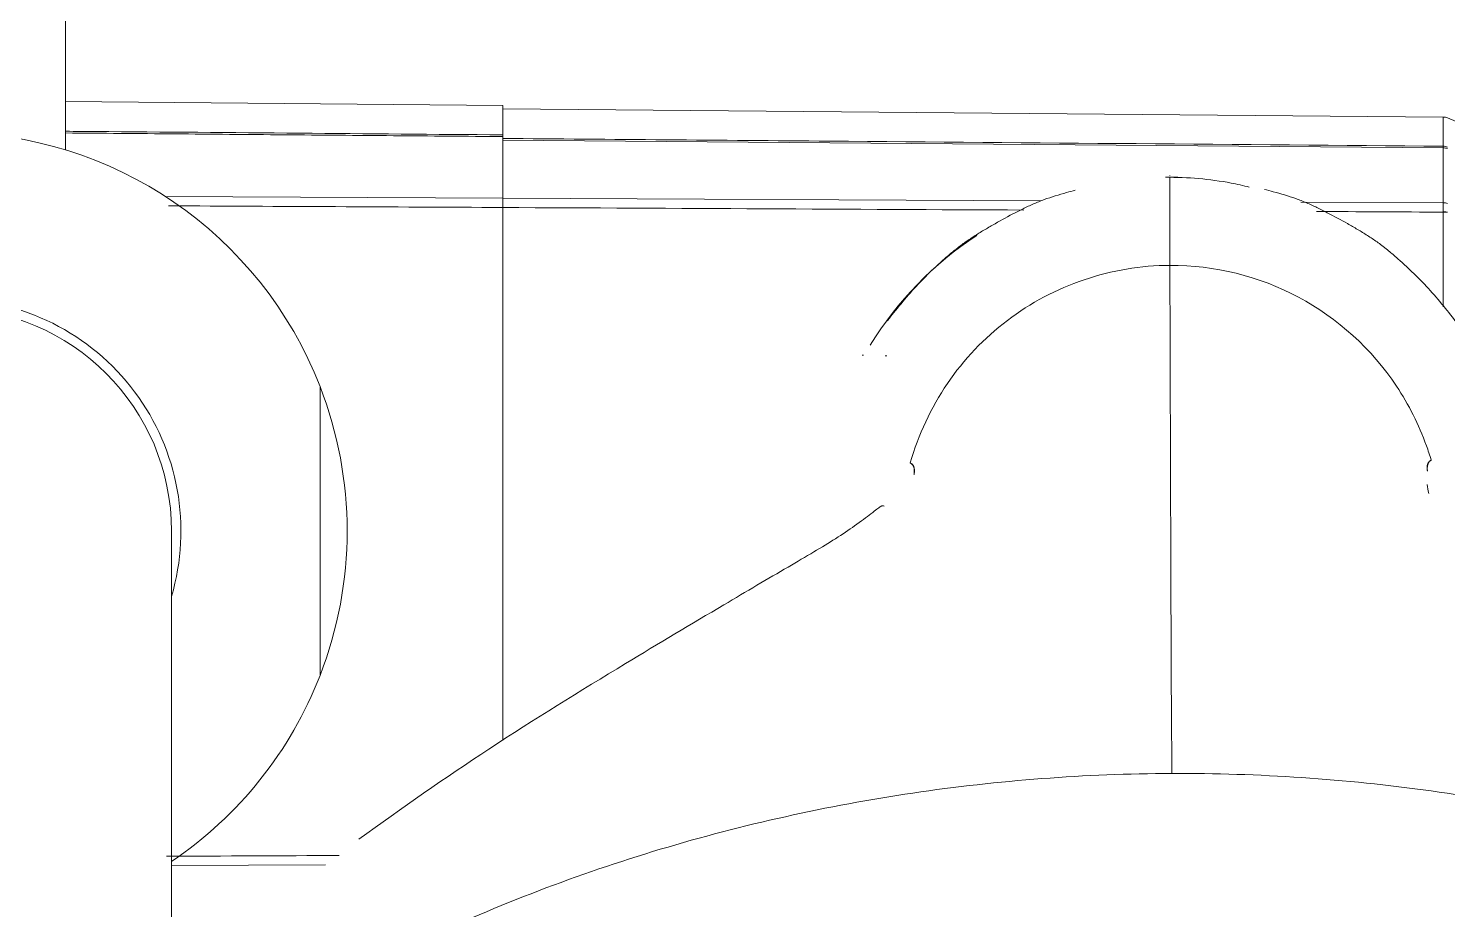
# Model space of a CAD drawing. Header units: millimetres. Extents: x 14183 to 14777, y -4239 to -3399.
# Drawn here: x 14393.04 to 14408.09, y -3485.87 to -3476.53 of the extents above; entities that cross this region are included whole.
import ezdxf

# ---------------------------------------------------------------- set-up
doc = ezdxf.new("R2010")
doc.units = ezdxf.units.MM
doc.header["$LTSCALE"] = 0.1
doc.layers.get('0').update_dxf_attribs({"lineweight": 15})

msp = doc.modelspace()

# ---------------------------------------------------------------- linework, layer by layer
at = {"linetype": 'Continuous', "lineweight": 18, "extrusion": (-1.22465e-16, -1, 0)}
for p, q in [((14393.432, -3467.76), (14393.432, -3477.823)), ((14398.069, -3477.35), (14393.432, -3477.309)), ((14398.069, -3477.35), (14398.069, -3477.663)), ((14408.045, -3477.474), (14398.069, -3477.387)), ((14408.993, -3477.867), (14408.091, -3477.484)), ((14398.069, -3477.663), (14398.069, -3477.681)), ((14398.069, -3477.681), (14398.069, -3478.334)), ((14398.069, -3478.334), (14398.069, -3477.718)), ((14398.069, -3478.334), (14398.069, -3478.432)), ((14398.069, -3478.432), (14398.069, -3481.862)), ((14402.143, -3480.005), (14402.126, -3480.005)), ((14396.132, -3483.394), (14396.132, -3480.33)), ((14394.557, -3506.862), (14394.557, -3481.862)), ((14398.069, -3481.862), (14398.069, -3484.082))]:
    msp.add_line(p, q, dxfattribs=at)
at = {"linetype": 'Continuous', "lineweight": 13, "extrusion": (-1.22465e-16, -1, 0)}
for p, q in [((14408.045, -3477.801), (14398.069, -3477.718)), ((14408.045, -3477.801), (14408.045, -3478.383)), ((14405.146, -3478.119), (14405.146, -3478.119)), ((14405.146, -3478.119), (14405.146, -3478.119)), ((14394.492, -3478.317), (14398.069, -3478.334)), ((14398.069, -3478.334), (14403.774, -3478.362)), ((14406.537, -3478.375), (14408.045, -3478.383)), ((14396.188, -3485.4), (14394.557, -3485.408))]:
    msp.add_line(p, q, dxfattribs=at)
at = {"linetype": 'Continuous', "lineweight": 18}
for centre, radius, start, end in [((14408.044, -3477.599), 0.125, 67.025, 89.5252), ((14392.194, -3481.862), 4.225, 21.2587, 90), ((14392.194, -3481.862), 2.362, 0, 90), ((14392.194, -3481.862), 4.225, 338.7413, 21.2587), ((14392.194, -3481.862), 4.225, 303.999, 338.7413)]:
    msp.add_arc(centre, radius, start, end, dxfattribs=at)
at = {"linetype": 'Continuous', "lineweight": 18, "extrusion": (0, 0, -1)}
msp.add_arc((-14392.194, -3481.862), 2.462, 90, 196.3828, dxfattribs=at)
at = {"linetype": 'Continuous', "lineweight": 18}
for centre, major_axis, ratio, start_param, end_param in [((14408.043, -3477.906), (0.125, 0), 0.841897, 1.169372, 1.561639), ((14405.157, -3481.862), (0, -3.75), 1, 3.722903, 4.158922), ((14405.157, -3481.862), (0, -2.763), 1, 1.714811, 1.75059)]:
    msp.add_ellipse(centre, major_axis=major_axis, ratio=ratio, start_param=start_param, end_param=end_param, dxfattribs=at)
at = {"linetype": 'Continuous', "lineweight": 13}
for points, knots in [([(14408.045, -3477.474), (14408.045, -3477.474), (14408.045, -3477.5), (14408.045, -3477.603), (14408.045, -3477.681), (14408.045, -3477.783)], [0, 0, 0, 0, 0.5, 0.5, 1, 1, 1, 1]), ([(14408.092, -3477.793), (14408.085, -3477.79), (14408.069, -3477.785), (14408.053, -3477.783), (14408.045, -3477.783)], [0, 0, 0, 0, 0.499926, 1, 1, 1, 1]), ([(14405.147, -3479.046), (14405.147, -3479.042), (14405.147, -3479.035), (14405.147, -3479.025), (14405.147, -3479.015), (14405.147, -3479.005), (14405.147, -3478.995), (14405.147, -3478.985), (14405.147, -3478.975), (14405.147, -3478.966), (14405.147, -3478.956), (14405.147, -3478.946), (14405.147, -3478.937), (14405.147, -3478.927), (14405.146, -3478.918), (14405.146, -3478.908), (14405.146, -3478.899), (14405.146, -3478.89), (14405.146, -3478.88), (14405.146, -3478.871), (14405.146, -3478.862), (14405.146, -3478.849), (14405.146, -3478.831), (14405.146, -3478.809), (14405.146, -3478.787), (14405.146, -3478.766), (14405.146, -3478.745), (14405.146, -3478.725), (14405.146, -3478.705), (14405.146, -3478.689), (14405.146, -3478.671), (14405.146, -3478.646), (14405.146, -3478.605), (14405.145, -3478.551), (14405.145, -3478.488), (14405.145, -3478.429), (14405.145, -3478.379), (14405.145, -3478.34), (14405.145, -3478.306), (14405.145, -3478.277), (14405.145, -3478.253), (14405.145, -3478.233), (14405.145, -3478.216), (14405.145, -3478.203), (14405.145, -3478.194), (14405.145, -3478.188), (14405.145, -3478.184), (14405.145, -3478.18), (14405.145, -3478.176), (14405.145, -3478.172), (14405.145, -3478.169), (14405.145, -3478.165), (14405.145, -3478.162), (14405.145, -3478.159), (14405.145, -3478.156), (14405.145, -3478.153), (14405.145, -3478.15), (14405.145, -3478.147), (14405.145, -3478.144), (14405.145, -3478.141), (14405.145, -3478.138), (14405.145, -3478.136), (14405.145, -3478.133), (14405.145, -3478.131), (14405.145, -3478.129), (14405.145, -3478.127), (14405.145, -3478.125), (14405.145, -3478.123), (14405.145, -3478.121), (14405.145, -3478.12), (14405.145, -3478.118), (14405.145, -3478.117), (14405.145, -3478.116), (14405.145, -3478.115), (14405.145, -3478.114), (14405.145, -3478.113), (14405.145, -3478.113), (14405.145, -3478.113), (14405.145, -3478.113), (14405.145, -3478.113), (14405.145, -3478.113)], [0, 0, 0, 0, 0.003171, 0.006342, 0.009512, 0.012683, 0.015854, 0.019025, 0.022196, 0.025366, 0.028537, 0.031708, 0.034879, 0.038049, 0.04122, 0.044391, 0.047562, 0.050732, 0.053903, 0.057074, 0.060245, 0.063415, 0.071342, 0.079269, 0.087195, 0.095122, 0.103048, 0.110974, 0.118901, 0.126827, 0.130417, 0.141025, 0.158651, 0.183293, 0.214951, 0.253621, 0.28179, 0.309955, 0.338116, 0.366272, 0.394424, 0.422572, 0.450714, 0.478851, 0.506981, 0.521446, 0.535909, 0.550371, 0.564831, 0.579289, 0.593745, 0.608199, 0.622651, 0.637101, 0.651549, 0.665994, 0.680437, 0.694878, 0.709317, 0.723753, 0.738187, 0.752618, 0.767047, 0.781473, 0.795896, 0.810317, 0.824736, 0.839151, 0.853564, 0.867974, 0.882381, 0.896785, 0.911187, 0.925585, 0.93998, 0.954372, 0.968761, 0.983146, 0.997529, 1, 1, 1, 1]), ([(14405.147, -3479.046), (14405.147, -3479.042), (14405.147, -3479.035), (14405.147, -3479.025), (14405.147, -3479.015), (14405.147, -3479.005), (14405.147, -3478.995), (14405.147, -3478.985), (14405.147, -3478.975), (14405.147, -3478.966), (14405.147, -3478.956), (14405.147, -3478.946), (14405.147, -3478.937), (14405.147, -3478.927), (14405.146, -3478.918), (14405.146, -3478.908), (14405.146, -3478.899), (14405.146, -3478.89), (14405.146, -3478.88), (14405.146, -3478.871), (14405.146, -3478.862), (14405.146, -3478.849), (14405.146, -3478.831), (14405.146, -3478.809), (14405.146, -3478.787), (14405.146, -3478.766), (14405.146, -3478.745), (14405.146, -3478.725), (14405.146, -3478.705), (14405.146, -3478.689), (14405.146, -3478.671), (14405.146, -3478.646), (14405.146, -3478.605), (14405.145, -3478.551), (14405.145, -3478.488), (14405.145, -3478.429), (14405.145, -3478.379), (14405.145, -3478.34), (14405.145, -3478.306), (14405.145, -3478.277), (14405.145, -3478.253), (14405.145, -3478.233), (14405.145, -3478.216), (14405.145, -3478.203), (14405.145, -3478.194), (14405.145, -3478.188), (14405.145, -3478.184), (14405.145, -3478.18), (14405.145, -3478.176), (14405.145, -3478.172), (14405.145, -3478.169), (14405.145, -3478.165), (14405.145, -3478.162), (14405.145, -3478.159), (14405.145, -3478.156), (14405.145, -3478.153), (14405.145, -3478.15), (14405.145, -3478.147), (14405.145, -3478.144), (14405.145, -3478.141), (14405.145, -3478.138), (14405.145, -3478.136), (14405.145, -3478.133), (14405.145, -3478.131), (14405.145, -3478.129), (14405.145, -3478.127), (14405.145, -3478.125), (14405.145, -3478.123), (14405.145, -3478.121), (14405.145, -3478.12), (14405.145, -3478.118), (14405.145, -3478.117), (14405.145, -3478.116), (14405.145, -3478.115), (14405.145, -3478.114), (14405.145, -3478.113), (14405.145, -3478.113), (14405.145, -3478.113), (14405.145, -3478.113), (14405.145, -3478.113), (14405.145, -3478.113)], [0, 0, 0, 0, 0.003171, 0.006342, 0.009512, 0.012683, 0.015854, 0.019025, 0.022196, 0.025366, 0.028537, 0.031708, 0.034879, 0.038049, 0.04122, 0.044391, 0.047562, 0.050732, 0.053903, 0.057074, 0.060245, 0.063415, 0.071342, 0.079269, 0.087195, 0.095122, 0.103048, 0.110974, 0.118901, 0.126827, 0.130417, 0.141025, 0.158651, 0.183293, 0.214951, 0.253621, 0.28179, 0.309955, 0.338116, 0.366272, 0.394424, 0.422572, 0.450714, 0.478851, 0.506981, 0.521446, 0.535909, 0.550371, 0.564831, 0.579289, 0.593745, 0.608199, 0.622651, 0.637101, 0.651549, 0.665994, 0.680437, 0.694878, 0.709317, 0.723753, 0.738187, 0.752618, 0.767047, 0.781473, 0.795896, 0.810317, 0.824736, 0.839151, 0.853564, 0.867974, 0.882381, 0.896785, 0.911187, 0.925585, 0.93998, 0.954372, 0.968761, 0.983146, 0.997529, 1, 1, 1, 1]), ([(14405.146, -3478.098), (14405.146, -3478.097), (14405.146, -3478.095), (14405.146, -3478.093), (14405.146, -3478.093), (14405.146, -3478.093)], [0, 0, 0, 0, 0.233986, 0.617125, 1, 1, 1, 1]), ([(14405.146, -3478.098), (14405.146, -3478.097), (14405.146, -3478.095), (14405.146, -3478.093), (14405.146, -3478.093), (14405.146, -3478.093)], [0, 0, 0, 0, 0.233986, 0.617125, 1, 1, 1, 1]), ([(14408.045, -3478.383), (14408.053, -3478.383), (14408.061, -3478.384), (14408.077, -3478.386), (14408.085, -3478.388), (14408.092, -3478.391)], [0, 0, 0, 0, 0.5, 0.5, 1, 1, 1, 1]), ([(14408.045, -3478.383), (14408.045, -3478.389), (14408.045, -3478.413), (14408.045, -3478.45), (14408.045, -3478.477)], [0, 0, 0, 0, 0.289199, 1, 1, 1, 1]), ([(14408.045, -3478.482), (14408.053, -3478.482), (14408.062, -3478.482), (14408.078, -3478.482), (14408.085, -3478.482), (14408.092, -3478.482)], [0, 0, 0, 0, 0.5, 0.5, 1, 1, 1, 1]), ([(14405.147, -3479.046), (14404.838, -3479.047), (14404.221, -3479.151), (14403.392, -3479.59), (14402.742, -3480.272), (14402.479, -3480.842), (14402.391, -3481.14)], [0, 0, 0, 0, 0.249509, 0.499114, 0.748719, 1, 1, 1, 1]), ([(14405.147, -3479.046), (14404.838, -3479.047), (14404.221, -3479.151), (14403.392, -3479.59), (14402.742, -3480.272), (14402.479, -3480.842), (14402.391, -3481.14)], [0, 0, 0, 0, 0.249509, 0.499114, 0.748719, 1, 1, 1, 1]), ([(14405.147, -3479.046), (14405.147, -3479.046), (14405.62, -3479.044), (14406.566, -3479.278), (14407.468, -3480.096), (14407.811, -3480.784), (14407.903, -3481.06), (14407.919, -3481.112)], [0, 0, 0, 0, 0.000077, 0.382477, 0.764876, 0.956076, 1, 1, 1, 1]), ([(14405.147, -3479.046), (14405.147, -3479.046), (14405.62, -3479.044), (14406.566, -3479.278), (14407.468, -3480.096), (14407.811, -3480.784), (14407.903, -3481.06), (14407.919, -3481.112)], [0, 0, 0, 0, 0.000077, 0.382477, 0.764876, 0.956076, 1, 1, 1, 1]), ([(14405.167, -3484.432), (14405.167, -3484.412), (14405.167, -3484.371), (14405.167, -3484.306), (14405.166, -3484.235), (14405.166, -3484.157), (14405.165, -3484.073), (14405.164, -3483.965), (14405.163, -3483.843), (14405.162, -3483.718), (14405.162, -3483.619), (14405.161, -3483.531), (14405.161, -3483.426), (14405.16, -3483.277), (14405.16, -3483.104), (14405.159, -3482.894), (14405.158, -3482.742), (14405.158, -3482.61), (14405.158, -3482.508), (14405.157, -3482.341), (14405.156, -3482.114), (14405.155, -3481.831), (14405.154, -3481.5), (14405.153, -3481.069), (14405.151, -3480.633), (14405.15, -3480.265), (14405.15, -3480.056), (14405.149, -3479.876), (14405.148, -3479.685), (14405.148, -3479.513), (14405.147, -3479.409), (14405.147, -3479.366), (14405.147, -3479.323), (14405.147, -3479.281), (14405.147, -3479.244), (14405.147, -3479.196), (14405.147, -3479.156), (14405.147, -3479.118), (14405.147, -3479.097), (14405.147, -3479.078), (14405.147, -3479.061), (14405.147, -3479.051), (14405.147, -3479.046)], [0, 0, 0, 0, 0.00814, 0.017191, 0.027152, 0.038024, 0.049807, 0.062501, 0.083534, 0.100961, 0.114784, 0.125002, 0.138046, 0.15888, 0.187502, 0.211369, 0.250003, 0.25535, 0.270821, 0.296413, 0.332127, 0.377964, 0.433923, 0.500003, 0.608206, 0.685941, 0.733205, 0.749999, 0.812499, 0.874999, 0.887499, 0.899999, 0.912499, 0.925, 0.9375, 0.946382, 0.96875, 0.976105, 0.982908, 0.989158, 0.994855, 1, 1, 1, 1]), ([(14405.167, -3484.432), (14405.167, -3484.412), (14405.167, -3484.371), (14405.167, -3484.306), (14405.166, -3484.235), (14405.166, -3484.157), (14405.165, -3484.073), (14405.164, -3483.965), (14405.163, -3483.843), (14405.162, -3483.718), (14405.162, -3483.619), (14405.161, -3483.531), (14405.161, -3483.426), (14405.16, -3483.277), (14405.16, -3483.104), (14405.159, -3482.894), (14405.158, -3482.742), (14405.158, -3482.61), (14405.158, -3482.508), (14405.157, -3482.341), (14405.156, -3482.114), (14405.155, -3481.831), (14405.154, -3481.5), (14405.153, -3481.069), (14405.151, -3480.633), (14405.15, -3480.265), (14405.15, -3480.056), (14405.149, -3479.876), (14405.148, -3479.685), (14405.148, -3479.513), (14405.147, -3479.409), (14405.147, -3479.366), (14405.147, -3479.323), (14405.147, -3479.281), (14405.147, -3479.244), (14405.147, -3479.196), (14405.147, -3479.156), (14405.147, -3479.118), (14405.147, -3479.097), (14405.147, -3479.078), (14405.147, -3479.061), (14405.147, -3479.051), (14405.147, -3479.046)], [0, 0, 0, 0, 0.00814, 0.017191, 0.027152, 0.038024, 0.049807, 0.062501, 0.083534, 0.100961, 0.114784, 0.125002, 0.138046, 0.15888, 0.187502, 0.211369, 0.250003, 0.25535, 0.270821, 0.296413, 0.332127, 0.377964, 0.433923, 0.500003, 0.608206, 0.685941, 0.733205, 0.749999, 0.812499, 0.874999, 0.887499, 0.899999, 0.912499, 0.925, 0.9375, 0.946382, 0.96875, 0.976105, 0.982908, 0.989158, 0.994855, 1, 1, 1, 1]), ([(14395.062, -3487.392), (14395.742, -3486.951), (14397.244, -3486.119), (14399.718, -3485.173), (14402.408, -3484.575), (14404.247, -3484.435), (14405.167, -3484.432)], [0, 0, 0, 0, 0.232321, 0.488224, 0.744126, 1, 1, 1, 1]), ([(14395.062, -3487.392), (14395.742, -3486.951), (14397.244, -3486.119), (14399.718, -3485.173), (14402.408, -3484.575), (14404.247, -3484.435), (14405.167, -3484.432)], [0, 0, 0, 0, 0.232321, 0.488224, 0.744126, 1, 1, 1, 1]), ([(14405.167, -3484.432), (14406.087, -3484.428), (14407.928, -3484.553), (14410.622, -3485.129), (14413.103, -3486.054), (14414.613, -3486.874), (14415.296, -3487.309)], [0, 0, 0, 0, 0.255874, 0.511776, 0.767679, 1, 1, 1, 1]), ([(14405.167, -3484.432), (14406.087, -3484.428), (14407.928, -3484.553), (14410.622, -3485.129), (14413.103, -3486.054), (14414.613, -3486.874), (14415.296, -3487.309)], [0, 0, 0, 0, 0.255874, 0.511776, 0.767679, 1, 1, 1, 1])]:
    msp.add_open_spline(points, degree=3, knots=knots, dxfattribs=at)
at = {"linetype": 'Continuous', "lineweight": 18}
for points, knots in [([(14393.432, -3477.625), (14393.54, -3477.626), (14394.367, -3477.632), (14395.913, -3477.645), (14397.351, -3477.657), (14398.069, -3477.663)], [0, 0, 0, 0, 0.070088, 0.535046, 1, 1, 1, 1]), ([(14405.989, -3478.217), (14405.925, -3478.201), (14405.636, -3478.136), (14405.338, -3478.111), (14405.099, -3478.113)], [0, 0, 0, 0, 0.224016, 1, 1, 1, 1]), ([(14405.989, -3478.217), (14405.925, -3478.201), (14405.636, -3478.136), (14405.338, -3478.111), (14405.099, -3478.113)], [0, 0, 0, 0, 0.224016, 1, 1, 1, 1]), ([(14405.23, -3478.113), (14405.202, -3478.113), (14405.174, -3478.112), (14405.146, -3478.113), (14405.145, -3478.113)], [0, 0, 0, 0, 0.99705, 1, 1, 1, 1]), ([(14405.23, -3478.113), (14405.202, -3478.113), (14405.174, -3478.112), (14405.146, -3478.113), (14405.145, -3478.113)], [0, 0, 0, 0, 0.99705, 1, 1, 1, 1]), ([(14402.151, -3479.633), (14402.16, -3479.62), (14402.17, -3479.608), (14402.229, -3479.531), (14402.281, -3479.468), (14402.386, -3479.344), (14402.44, -3479.283), (14402.525, -3479.195), (14402.553, -3479.166), (14402.612, -3479.109), (14402.641, -3479.081), (14402.701, -3479.026), (14402.732, -3478.998), (14402.793, -3478.944), (14402.824, -3478.918), (14402.864, -3478.885), (14402.872, -3478.879), (14402.889, -3478.866), (14402.897, -3478.859), (14402.921, -3478.84), (14402.938, -3478.828), (14402.988, -3478.792), (14403.022, -3478.769), (14403.09, -3478.724), (14403.125, -3478.702), (14403.195, -3478.66), (14403.23, -3478.64), (14403.336, -3478.579), (14403.407, -3478.539), (14403.515, -3478.483), (14403.552, -3478.464), (14403.625, -3478.428), (14403.662, -3478.411), (14403.718, -3478.387), (14403.737, -3478.379), (14403.775, -3478.363), (14403.794, -3478.356), (14403.852, -3478.335), (14403.891, -3478.322), (14403.97, -3478.297), (14404.01, -3478.286), (14404.081, -3478.266), (14404.111, -3478.258), (14404.142, -3478.25)], [0, 0, 0, 0, 0.019174, 0.019174, 0.118393, 0.118393, 0.217611, 0.217611, 0.267221, 0.267221, 0.31683, 0.31683, 0.366439, 0.366439, 0.416049, 0.416049, 0.428451, 0.428451, 0.440853, 0.440853, 0.465658, 0.465658, 0.515267, 0.515267, 0.564877, 0.564877, 0.614486, 0.614486, 0.713705, 0.713705, 0.763314, 0.763314, 0.812923, 0.812923, 0.837728, 0.837728, 0.862533, 0.862533, 0.912142, 0.912142, 0.961751, 0.961751, 1, 1, 1, 1]), ([(14402.151, -3479.633), (14402.16, -3479.62), (14402.17, -3479.608), (14402.229, -3479.531), (14402.281, -3479.468), (14402.386, -3479.344), (14402.44, -3479.283), (14402.525, -3479.195), (14402.553, -3479.166), (14402.612, -3479.109), (14402.641, -3479.081), (14402.701, -3479.026), (14402.732, -3478.998), (14402.793, -3478.944), (14402.824, -3478.918), (14402.864, -3478.885), (14402.872, -3478.879), (14402.889, -3478.866), (14402.897, -3478.859), (14402.921, -3478.84), (14402.938, -3478.828), (14402.988, -3478.792), (14403.022, -3478.769), (14403.09, -3478.724), (14403.125, -3478.702), (14403.195, -3478.66), (14403.23, -3478.64), (14403.336, -3478.579), (14403.407, -3478.539), (14403.515, -3478.483), (14403.552, -3478.464), (14403.625, -3478.428), (14403.662, -3478.411), (14403.718, -3478.387), (14403.737, -3478.379), (14403.775, -3478.363), (14403.794, -3478.356), (14403.852, -3478.335), (14403.891, -3478.322), (14403.97, -3478.297), (14404.01, -3478.286), (14404.081, -3478.266), (14404.111, -3478.258), (14404.142, -3478.25)], [0, 0, 0, 0, 0.019174, 0.019174, 0.118393, 0.118393, 0.217611, 0.217611, 0.267221, 0.267221, 0.31683, 0.31683, 0.366439, 0.366439, 0.416049, 0.416049, 0.428451, 0.428451, 0.440853, 0.440853, 0.465658, 0.465658, 0.515267, 0.515267, 0.564877, 0.564877, 0.614486, 0.614486, 0.713705, 0.713705, 0.763314, 0.763314, 0.812923, 0.812923, 0.837728, 0.837728, 0.862533, 0.862533, 0.912142, 0.912142, 0.961751, 0.961751, 1, 1, 1, 1]), ([(14408.338, -3479.862), (14408.316, -3479.83), (14408.294, -3479.798), (14408.224, -3479.7), (14408.175, -3479.635), (14408.074, -3479.507), (14408.023, -3479.444), (14407.916, -3479.321), (14407.861, -3479.261), (14407.776, -3479.174), (14407.747, -3479.145), (14407.689, -3479.089), (14407.659, -3479.061), (14407.598, -3479.006), (14407.568, -3478.979), (14407.506, -3478.925), (14407.474, -3478.899), (14407.434, -3478.866), (14407.426, -3478.86), (14407.41, -3478.847), (14407.402, -3478.841), (14407.377, -3478.822), (14407.36, -3478.81), (14407.31, -3478.774), (14407.276, -3478.751), (14407.207, -3478.707), (14407.172, -3478.686), (14407.102, -3478.644), (14407.067, -3478.624), (14406.96, -3478.564), (14406.889, -3478.525), (14406.78, -3478.469), (14406.743, -3478.451), (14406.67, -3478.416), (14406.633, -3478.399), (14406.576, -3478.375), (14406.557, -3478.367), (14406.519, -3478.352), (14406.5, -3478.345), (14406.442, -3478.324), (14406.403, -3478.312), (14406.323, -3478.287), (14406.283, -3478.276), (14406.212, -3478.257), (14406.181, -3478.249), (14406.149, -3478.241)], [0, 0, 0, 0, 0.041549, 0.041549, 0.129531, 0.129531, 0.217513, 0.217513, 0.305494, 0.305494, 0.349485, 0.349485, 0.393476, 0.393476, 0.437467, 0.437467, 0.481458, 0.481458, 0.492456, 0.492456, 0.503453, 0.503453, 0.525449, 0.525449, 0.56944, 0.56944, 0.61343, 0.61343, 0.657421, 0.657421, 0.745403, 0.745403, 0.789394, 0.789394, 0.833385, 0.833385, 0.85538, 0.85538, 0.877376, 0.877376, 0.921366, 0.921366, 0.965357, 0.965357, 1, 1, 1, 1]), ([(14408.092, -3478.482), (14408.086, -3478.481), (14408.073, -3478.48), (14408.056, -3478.478), (14408.047, -3478.477), (14408.045, -3478.477)], [0, 0, 0, 0, 0.437146, 0.874292, 1, 1, 1, 1]), ([(14401.883, -3479.997), (14401.883, -3479.997), (14401.883, -3479.997), (14401.883, -3479.997), (14401.884, -3479.997), (14401.884, -3479.997), (14401.886, -3479.997), (14401.887, -3479.997), (14401.889, -3479.997), (14401.89, -3479.997), (14401.892, -3479.997), (14401.893, -3479.997), (14401.894, -3479.997), (14401.894, -3479.997), (14401.894, -3479.997), (14401.894, -3479.997), (14401.895, -3479.997), (14401.896, -3479.997), (14401.897, -3479.997), (14401.898, -3479.997)], [0, 0, 0, 0, 0.03125, 0.03125, 0.0625, 0.0625, 0.125, 0.25, 0.25, 0.375, 0.375, 0.5, 0.5625, 0.5625, 0.625, 0.625, 0.75, 0.75, 1, 1, 1, 1]), ([(14401.883, -3479.997), (14401.883, -3479.997), (14401.883, -3479.997), (14401.883, -3479.997), (14401.884, -3479.997), (14401.884, -3479.997), (14401.886, -3479.997), (14401.887, -3479.997), (14401.889, -3479.997), (14401.89, -3479.997), (14401.892, -3479.997), (14401.893, -3479.997), (14401.894, -3479.997), (14401.894, -3479.997), (14401.894, -3479.997), (14401.894, -3479.997), (14401.895, -3479.997), (14401.896, -3479.997), (14401.897, -3479.997), (14401.898, -3479.997)], [0, 0, 0, 0, 0.03125, 0.03125, 0.0625, 0.0625, 0.125, 0.25, 0.25, 0.375, 0.375, 0.5, 0.5625, 0.5625, 0.625, 0.625, 0.75, 0.75, 1, 1, 1, 1]), ([(14402.432, -3481.263), (14402.432, -3481.26), (14402.433, -3481.256), (14402.433, -3481.248), (14402.434, -3481.237), (14402.435, -3481.22), (14402.433, -3481.199), (14402.429, -3481.183), (14402.424, -3481.173), (14402.422, -3481.168), (14402.419, -3481.163), (14402.416, -3481.159), (14402.412, -3481.155), (14402.409, -3481.152), (14402.405, -3481.149), (14402.402, -3481.146), (14402.398, -3481.144), (14402.394, -3481.142), (14402.392, -3481.141), (14402.391, -3481.14)], [0, 0, 0, 0, 0.043818, 0.064384, 0.122465, 0.218063, 0.351182, 0.521821, 0.573304, 0.623185, 0.671464, 0.718141, 0.763215, 0.806687, 0.848556, 0.888822, 0.927484, 0.964544, 1, 1, 1, 1]), ([(14402.391, -3481.14), (14402.391, -3481.14), (14402.393, -3481.141), (14402.395, -3481.142), (14402.397, -3481.143), (14402.398, -3481.143), (14402.4, -3481.145), (14402.402, -3481.146), (14402.404, -3481.147), (14402.406, -3481.148), (14402.408, -3481.149), (14402.41, -3481.151), (14402.412, -3481.152), (14402.413, -3481.154), (14402.415, -3481.156), (14402.417, -3481.157), (14402.418, -3481.159), (14402.42, -3481.161), (14402.421, -3481.163), (14402.423, -3481.166), (14402.424, -3481.168), (14402.426, -3481.17), (14402.427, -3481.173), (14402.428, -3481.177), (14402.43, -3481.182), (14402.432, -3481.188), (14402.434, -3481.195), (14402.435, -3481.203), (14402.436, -3481.211), (14402.436, -3481.219), (14402.436, -3481.228), (14402.436, -3481.237), (14402.435, -3481.247), (14402.434, -3481.256), (14402.434, -3481.26), (14402.433, -3481.261)], [0, 0, 0, 0, 0.018127, 0.03654, 0.055238, 0.074221, 0.09349, 0.113044, 0.132884, 0.153008, 0.173417, 0.194111, 0.21509, 0.236354, 0.257902, 0.279734, 0.301851, 0.324251, 0.346936, 0.369905, 0.393157, 0.416693, 0.440512, 0.464614, 0.516273, 0.56792, 0.619555, 0.671177, 0.722785, 0.77438, 0.825961, 0.877527, 0.929077, 0.986473, 1, 1, 1, 1]), ([(14402.432, -3481.263), (14402.432, -3481.26), (14402.433, -3481.256), (14402.433, -3481.248), (14402.434, -3481.237), (14402.435, -3481.22), (14402.433, -3481.199), (14402.429, -3481.183), (14402.424, -3481.173), (14402.422, -3481.168), (14402.419, -3481.163), (14402.416, -3481.159), (14402.412, -3481.155), (14402.409, -3481.152), (14402.405, -3481.149), (14402.402, -3481.146), (14402.398, -3481.144), (14402.394, -3481.142), (14402.392, -3481.141), (14402.391, -3481.14)], [0, 0, 0, 0, 0.043818, 0.064384, 0.122465, 0.218063, 0.351182, 0.521821, 0.573304, 0.623185, 0.671464, 0.718141, 0.763215, 0.806687, 0.848556, 0.888822, 0.927484, 0.964544, 1, 1, 1, 1]), ([(14402.391, -3481.14), (14402.391, -3481.14), (14402.393, -3481.141), (14402.395, -3481.142), (14402.397, -3481.143), (14402.398, -3481.143), (14402.4, -3481.145), (14402.402, -3481.146), (14402.404, -3481.147), (14402.406, -3481.148), (14402.408, -3481.149), (14402.41, -3481.151), (14402.412, -3481.152), (14402.413, -3481.154), (14402.415, -3481.156), (14402.417, -3481.157), (14402.418, -3481.159), (14402.42, -3481.161), (14402.421, -3481.163), (14402.423, -3481.166), (14402.424, -3481.168), (14402.426, -3481.17), (14402.427, -3481.173), (14402.428, -3481.177), (14402.43, -3481.182), (14402.432, -3481.188), (14402.434, -3481.195), (14402.435, -3481.203), (14402.436, -3481.211), (14402.436, -3481.219), (14402.436, -3481.228), (14402.436, -3481.237), (14402.435, -3481.247), (14402.434, -3481.256), (14402.434, -3481.26), (14402.433, -3481.261)], [0, 0, 0, 0, 0.018127, 0.03654, 0.055238, 0.074221, 0.09349, 0.113044, 0.132884, 0.153008, 0.173417, 0.194111, 0.21509, 0.236354, 0.257902, 0.279734, 0.301851, 0.324251, 0.346936, 0.369905, 0.393157, 0.416693, 0.440512, 0.464614, 0.516273, 0.56792, 0.619555, 0.671177, 0.722785, 0.77438, 0.825961, 0.877527, 0.929077, 0.986473, 1, 1, 1, 1]), ([(14407.876, -3481.219), (14407.876, -3481.218), (14407.875, -3481.214), (14407.875, -3481.208), (14407.875, -3481.202), (14407.875, -3481.196), (14407.875, -3481.191), (14407.875, -3481.186), (14407.875, -3481.18), (14407.876, -3481.175), (14407.877, -3481.171), (14407.877, -3481.166), (14407.878, -3481.162), (14407.879, -3481.157), (14407.881, -3481.153), (14407.882, -3481.149), (14407.884, -3481.146), (14407.885, -3481.142), (14407.887, -3481.139), (14407.889, -3481.135), (14407.891, -3481.132), (14407.893, -3481.13), (14407.895, -3481.127), (14407.898, -3481.124), (14407.901, -3481.122), (14407.903, -3481.12), (14407.906, -3481.118), (14407.909, -3481.116), (14407.912, -3481.114), (14407.915, -3481.113), (14407.918, -3481.112), (14407.919, -3481.112)], [0, 0, 0, 0, 0.032466, 0.067818, 0.103111, 0.138347, 0.173524, 0.208643, 0.243703, 0.278705, 0.313648, 0.348531, 0.383356, 0.418122, 0.452828, 0.487475, 0.522062, 0.55659, 0.591058, 0.625467, 0.659815, 0.694104, 0.728332, 0.762501, 0.79661, 0.830658, 0.864647, 0.898575, 0.932444, 0.966252, 1, 1, 1, 1]), ([(14407.876, -3481.219), (14407.876, -3481.218), (14407.875, -3481.214), (14407.875, -3481.208), (14407.875, -3481.202), (14407.875, -3481.196), (14407.875, -3481.191), (14407.875, -3481.186), (14407.875, -3481.18), (14407.876, -3481.175), (14407.877, -3481.171), (14407.877, -3481.166), (14407.878, -3481.162), (14407.879, -3481.157), (14407.881, -3481.153), (14407.882, -3481.149), (14407.884, -3481.146), (14407.885, -3481.142), (14407.887, -3481.139), (14407.889, -3481.135), (14407.891, -3481.132), (14407.893, -3481.13), (14407.895, -3481.127), (14407.898, -3481.124), (14407.901, -3481.122), (14407.903, -3481.12), (14407.906, -3481.118), (14407.909, -3481.116), (14407.912, -3481.114), (14407.915, -3481.113), (14407.918, -3481.112), (14407.919, -3481.112)], [0, 0, 0, 0, 0.032466, 0.067818, 0.103111, 0.138347, 0.173524, 0.208643, 0.243703, 0.278705, 0.313648, 0.348531, 0.383356, 0.418122, 0.452828, 0.487475, 0.522062, 0.55659, 0.591058, 0.625467, 0.659815, 0.694104, 0.728332, 0.762501, 0.79661, 0.830658, 0.864647, 0.898575, 0.932444, 0.966252, 1, 1, 1, 1]), ([(14407.919, -3481.112), (14407.918, -3481.112), (14407.917, -3481.112), (14407.915, -3481.113), (14407.914, -3481.114), (14407.912, -3481.115), (14407.911, -3481.116), (14407.909, -3481.117), (14407.908, -3481.118), (14407.906, -3481.119), (14407.905, -3481.12), (14407.903, -3481.121), (14407.902, -3481.122), (14407.901, -3481.124), (14407.899, -3481.125), (14407.898, -3481.126), (14407.897, -3481.128), (14407.896, -3481.129), (14407.895, -3481.131), (14407.894, -3481.132), (14407.893, -3481.134), (14407.892, -3481.135), (14407.891, -3481.137), (14407.89, -3481.139), (14407.889, -3481.14), (14407.888, -3481.142), (14407.887, -3481.144), (14407.886, -3481.146), (14407.885, -3481.148), (14407.885, -3481.15), (14407.884, -3481.152), (14407.883, -3481.154), (14407.882, -3481.156), (14407.882, -3481.158), (14407.881, -3481.16), (14407.881, -3481.162), (14407.88, -3481.164), (14407.88, -3481.167), (14407.879, -3481.169), (14407.879, -3481.171), (14407.879, -3481.174), (14407.878, -3481.176), (14407.878, -3481.179), (14407.878, -3481.181), (14407.877, -3481.184), (14407.877, -3481.186), (14407.877, -3481.189), (14407.877, -3481.192), (14407.877, -3481.195), (14407.877, -3481.197), (14407.877, -3481.2), (14407.877, -3481.203), (14407.877, -3481.206), (14407.877, -3481.209), (14407.877, -3481.212), (14407.877, -3481.215), (14407.878, -3481.218), (14407.878, -3481.221), (14407.878, -3481.224), (14407.878, -3481.226), (14407.879, -3481.227), (14407.879, -3481.227)], [0, 0, 0, 0, 0.017223, 0.034446, 0.051669, 0.068892, 0.086115, 0.103339, 0.120562, 0.137786, 0.15501, 0.172234, 0.189458, 0.206682, 0.223907, 0.241131, 0.258356, 0.275581, 0.292806, 0.310031, 0.327257, 0.344483, 0.361709, 0.378935, 0.396161, 0.413387, 0.430614, 0.447841, 0.465068, 0.482295, 0.499522, 0.516749, 0.533977, 0.551205, 0.568433, 0.585661, 0.602889, 0.620118, 0.637346, 0.654575, 0.671804, 0.689033, 0.706262, 0.723491, 0.74072, 0.757949, 0.775179, 0.792408, 0.809638, 0.826867, 0.844097, 0.861327, 0.878557, 0.895786, 0.913016, 0.930246, 0.947475, 0.964705, 0.981935, 0.999164, 1, 1, 1, 1]), ([(14407.919, -3481.112), (14407.918, -3481.112), (14407.917, -3481.112), (14407.915, -3481.113), (14407.914, -3481.114), (14407.912, -3481.115), (14407.911, -3481.116), (14407.909, -3481.117), (14407.908, -3481.118), (14407.906, -3481.119), (14407.905, -3481.12), (14407.903, -3481.121), (14407.902, -3481.122), (14407.901, -3481.124), (14407.899, -3481.125), (14407.898, -3481.126), (14407.897, -3481.128), (14407.896, -3481.129), (14407.895, -3481.131), (14407.894, -3481.132), (14407.893, -3481.134), (14407.892, -3481.135), (14407.891, -3481.137), (14407.89, -3481.139), (14407.889, -3481.14), (14407.888, -3481.142), (14407.887, -3481.144), (14407.886, -3481.146), (14407.885, -3481.148), (14407.885, -3481.15), (14407.884, -3481.152), (14407.883, -3481.154), (14407.882, -3481.156), (14407.882, -3481.158), (14407.881, -3481.16), (14407.881, -3481.162), (14407.88, -3481.164), (14407.88, -3481.167), (14407.879, -3481.169), (14407.879, -3481.171), (14407.879, -3481.174), (14407.878, -3481.176), (14407.878, -3481.179), (14407.878, -3481.181), (14407.877, -3481.184), (14407.877, -3481.186), (14407.877, -3481.189), (14407.877, -3481.192), (14407.877, -3481.195), (14407.877, -3481.197), (14407.877, -3481.2), (14407.877, -3481.203), (14407.877, -3481.206), (14407.877, -3481.209), (14407.877, -3481.212), (14407.877, -3481.215), (14407.878, -3481.218), (14407.878, -3481.221), (14407.878, -3481.224), (14407.878, -3481.226), (14407.879, -3481.227), (14407.879, -3481.227)], [0, 0, 0, 0, 0.017223, 0.034446, 0.051669, 0.068892, 0.086115, 0.103339, 0.120562, 0.137786, 0.15501, 0.172234, 0.189458, 0.206682, 0.223907, 0.241131, 0.258356, 0.275581, 0.292806, 0.310031, 0.327257, 0.344483, 0.361709, 0.378935, 0.396161, 0.413387, 0.430614, 0.447841, 0.465068, 0.482295, 0.499522, 0.516749, 0.533977, 0.551205, 0.568433, 0.585661, 0.602889, 0.620118, 0.637346, 0.654575, 0.671804, 0.689033, 0.706262, 0.723491, 0.74072, 0.757949, 0.775179, 0.792408, 0.809638, 0.826867, 0.844097, 0.861327, 0.878557, 0.895786, 0.913016, 0.930246, 0.947475, 0.964705, 0.981935, 0.999164, 1, 1, 1, 1]), ([(14402.115, -3481.599), (14402.107, -3481.591), (14402.09, -3481.589), (14402.005, -3481.659), (14401.811, -3481.803), (14401.555, -3481.976), (14401.105, -3482.238), (14400.311, -3482.705), (14399.252, -3483.336), (14397.935, -3484.145), (14397.001, -3484.797), (14396.544, -3485.13)], [0, 0, 0, 0, 0.083005, 0.150649, 0.206997, 0.259069, 0.354042, 0.456262, 0.604574, 0.806145, 1, 1, 1, 1]), ([(14402.115, -3481.599), (14402.107, -3481.591), (14402.09, -3481.589), (14402.005, -3481.659), (14401.811, -3481.803), (14401.555, -3481.976), (14401.105, -3482.238), (14400.311, -3482.705), (14399.252, -3483.336), (14397.935, -3484.145), (14397.001, -3484.797), (14396.544, -3485.13)], [0, 0, 0, 0, 0.083005, 0.150649, 0.206997, 0.259069, 0.354042, 0.456262, 0.604574, 0.806145, 1, 1, 1, 1])]:
    msp.add_open_spline(points, degree=3, knots=knots, dxfattribs=at)
for points, degree in [([(14398.069, -3477.681), (14393.432, -3477.643)], 1), ([(14398.069, -3477.701), (14399.224, -3477.71), (14400.378, -3477.72), (14401.533, -3477.729)], 3), ([(14408.045, -3478.482), (14408.045, -3478.481), (14408.045, -3478.48), (14408.045, -3478.478), (14408.045, -3478.477), (14408.045, -3478.477)], 3)]:
    msp.add_open_spline(points, degree=degree, dxfattribs=at)
at = {"linetype": 'Continuous', "lineweight": 13}
for points in [[(14401.533, -3477.729), (14403.703, -3477.747), (14405.874, -3477.765), (14408.045, -3477.783)], [(14408.045, -3477.783), (14408.045, -3477.786), (14408.045, -3477.792), (14408.045, -3477.801)], [(14398.069, -3478.432), (14396.887, -3478.427), (14395.706, -3478.421), (14394.524, -3478.415)], [(14403.596, -3478.46), (14401.754, -3478.451), (14399.912, -3478.442), (14398.069, -3478.433)], [(14408.045, -3478.482), (14407.596, -3478.48), (14407.148, -3478.477), (14406.7, -3478.475)], [(14408.045, -3478.482), (14408.045, -3478.816), (14408.045, -3479.15), (14408.045, -3479.485)], [(14394.504, -3485.31), (14395.115, -3485.307), (14395.726, -3485.304), (14396.336, -3485.301)]]:
    msp.add_open_spline(points, degree=3, dxfattribs=at)

doc.saveas('drawing.dxf')
